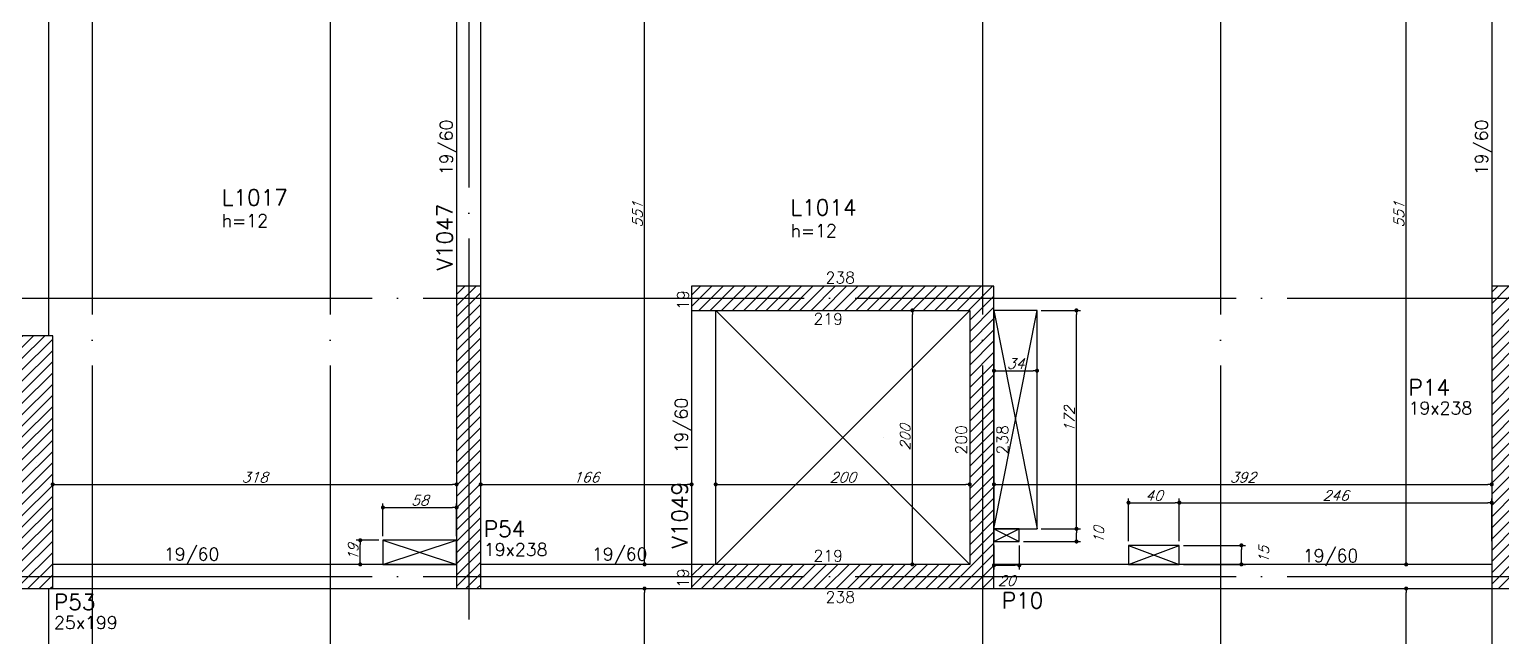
# Model space of a CAD drawing. Extents: x -4723 to 4922, y -2048 to 2452.
# Drawn here: x -555 to 604, y 608 to 1086 of the extents above; entities that cross this region are included whole.
import ezdxf
from ezdxf.enums import TextEntityAlignment as Align

# ---------------------------------------------------------------- set-up
doc = ezdxf.new("R2010")
doc.units = 0
doc.header["$LTSCALE"] = 50
doc.header["$MEASUREMENT"] = 0
doc.linetypes.add('EIXO', pattern=[6.8, 6, -0.4, 0, -0.4])
doc.layers.get('0').update_dxf_attribs({"linetype": 'CONTINUOUS'})
doc.layers.get('DEFPOINTS').update_dxf_attribs({"linetype": 'CONTINUOUS'})
for name, color, linetype in [('242', 3, 'CONTINUOUS'), ('F-COTAS', 106, 'CONTINUOUS'), ('F-COTAS-FUROS', 50, 'CONTINUOUS'), ('F-EIXO', 12, 'EIXO'), ('F-LAJES-DIM', 2, 'CONTINUOUS'), ('F-LAJES-NOME', 4, 'CONTINUOUS'), ('F-PILARES-DIM', 172, 'CONTINUOUS'), ('F-PILARES-HACH', 174, 'CONTINUOUS'), ('F-PILARES-NOME', 170, 'CONTINUOUS'), ('F-PILARES-S', 170, 'CONTINUOUS'), ('F-TEXTO', 6, 'CONTINUOUS'), ('F-VIGAS', 3, 'CONTINUOUS'), ('F-VIGAS-DIM', 2, 'CONTINUOUS'), ('F-VIGAS-NOME', 4, 'CONTINUOUS'), ('F-VÃO', 1, 'CONTINUOUS')]:
    doc.layers.add(name, color=color, linetype=linetype)
doc.styles.add('CP-TEXT-INCL', font='simplex.shx', dxfattribs={"oblique": 20})
doc.styles.add('MCP', font='simplex.shx')
doc.styles.add('ROMANS', font='simplex.shx')
doc.dimstyles.new('CP-COTAS-50', dxfattribs={"dimscale": 0.64, "dimtxt": 12.5, "dimasz": 5, "dimexe": 5, "dimexo": 5, "dimgap": 2.5, "dimtad": 1, "dimdec": 1, "dimdsep": 46, "dimtxsty": 'CP-TEXT-INCL', "dimblk1": 'DOT', "dimblk2": 'DOT', "dimsah": 1, "dimcen": 9, "dimclrd": 256, "dimclre": 256, "dimclrt": 256, "dimadec": 0, "dimazin": 0, "dimtfac": 1, "dimtdec": 1, "dimtmove": 2, "dimatfit": 3, "dimldrblk": 'DOT', "dimfxl": 0, "dimtolj": 1, "dimarcsym": 0})

# ---------------------------------------------------------------- blocks, each defined once
blk = doc.blocks.new('*U47')
at = {"layer": 'F-EIXO'}
blk.add_line((0, 0), (7197, 0), dxfattribs=at)
at = {"layer": 'F-TEXTO', "style": 'ROMANS'}
blk.add_attdef('EIXO', text='', height=17.5, dxfattribs=at).set_placement((-28.2072, 0), align=Align.MIDDLE_CENTER)
blk = doc.blocks.new('*U51')
at = {"layer": 'F-EIXO'}
blk.add_line((0, 0), (7197, 0), dxfattribs=at)
at = {"layer": 'F-TEXTO', "style": 'ROMANS'}
blk.add_attdef('EIXO', text='', height=17.5, dxfattribs=at).set_placement((-28.2072, 0), align=Align.MIDDLE_CENTER)
blk = doc.blocks.new('*U57')
at = {"layer": 'F-EIXO'}
blk.add_line((0, 0), (0, -2655), dxfattribs=at)
at = {"layer": 'F-TEXTO', "style": 'ROMANS'}
blk.add_attdef('EIXO', text='', height=17.5, rotation=360, dxfattribs=at).set_placement((0, 28.2), align=Align.MIDDLE_CENTER)
blk = doc.blocks.new('*U29')
at = {"layer": 'F-EIXO'}
blk.add_line((0, 0), (0, -2655), dxfattribs=at)
at = {"layer": 'F-TEXTO', "style": 'ROMANS'}
blk.add_attdef('EIXO', text='', height=17.5, rotation=360, dxfattribs=at).set_placement((0, 28.2), align=Align.MIDDLE_CENTER)
blk = doc.blocks.new('*U31')
at = {"layer": 'F-EIXO'}
blk.add_line((0, 0), (0, -2655), dxfattribs=at)
at = {"layer": 'F-TEXTO', "style": 'ROMANS'}
blk.add_attdef('EIXO', text='', height=17.5, rotation=360, dxfattribs=at).set_placement((0, 28.2), align=Align.MIDDLE_CENTER)
blk = doc.blocks.new('*U32')
at = {"layer": 'F-EIXO'}
blk.add_line((0, 0), (0, -2655), dxfattribs=at)
at = {"layer": 'F-TEXTO', "style": 'ROMANS'}
blk.add_attdef('EIXO', text='', height=17.5, rotation=360, dxfattribs=at).set_placement((0, 28.2), align=Align.MIDDLE_CENTER)
blk = doc.blocks.new('*U33')
at = {"layer": 'F-EIXO'}
blk.add_line((0, 0), (0, -2755), dxfattribs=at)
at = {"layer": 'F-TEXTO', "style": 'ROMANS'}
blk.add_attdef('EIXO', text='', height=17.5, rotation=360, dxfattribs=at).set_placement((0, 28.2072), align=Align.MIDDLE_CENTER)
blk = doc.blocks.new('_DOT')
at = {"color": 0, "linetype": 'ByBlock'}
blk.add_line((-0.5, 0), (-1, 0), dxfattribs=at)
at = {"color": 0, "linetype": 'ByBlock', "const_width": 0.5}
blk.add_lwpolyline([(-0.25, 0, 1), (0.25, 0, 1)], format="xyb", close=True, dxfattribs=at)
blk = doc.blocks.new('*D166')
at = {"layer": 'DEFPOINTS', "color": 0, "linetype": 'Continuous', "transparency": 16777216}
for p in [(-71, 645.5), (-71, 645.5), (-71, 493.5)]:
    blk.add_point(p, dxfattribs=at)
at = {"layer": 'F-COTAS', "linetype": 'Continuous', "lineweight": -2, "transparency": 16777216}
blk.add_line((-71, 496.7), (-71, 642.3), dxfattribs=at)
at = {"layer": 'F-COTAS', "linetype": 'Continuous', "lineweight": -2, "transparency": 16777216, "xscale": 3.2, "yscale": 3.2, "zscale": 3.2}
for p, rotation in [((-71, 645.5), 90), ((-71, 493.5), 270)]:
    blk.add_blockref('_DOT', p, dxfattribs=dict(at, rotation=rotation))
at = {"layer": 'F-COTAS', "linetype": 'Continuous', "transparency": 16777216, "insert": (-76.6, 569.5), "char_height": 8, "attachment_point": 5, "rotation": 90, "style": 'CP-TEXT-INCL'}
blk.add_mtext('\\A1;152', dxfattribs=at)
blk = doc.blocks.new('*D167')
at = {"layer": 'DEFPOINTS', "color": 0, "linetype": 'Continuous', "transparency": 16777216}
for p in [(-71, 1215.5), (-71, 1215.5), (-71, 664.5)]:
    blk.add_point(p, dxfattribs=at)
at = {"layer": 'F-COTAS', "linetype": 'Continuous', "lineweight": -2, "transparency": 16777216}
blk.add_line((-71, 667.7), (-71, 1212.3), dxfattribs=at)
at = {"layer": 'F-COTAS', "linetype": 'Continuous', "lineweight": -2, "transparency": 16777216, "xscale": 3.2, "yscale": 3.2, "zscale": 3.2}
for p, rotation in [((-71, 1215.5), 90), ((-71, 664.5), 270)]:
    blk.add_blockref('_DOT', p, dxfattribs=dict(at, rotation=rotation))
at = {"layer": 'F-COTAS', "linetype": 'Continuous', "transparency": 16777216, "insert": (-76.6, 940), "char_height": 8, "attachment_point": 5, "rotation": 90, "style": 'CP-TEXT-INCL'}
blk.add_mtext('\\A1;551', dxfattribs=at)
blk = doc.blocks.new('*D171')
at = {"layer": 'DEFPOINTS', "color": 0, "linetype": 'Continuous', "transparency": 16777216}
for p in [(139.8, 864.5), (139.8, 864.5), (139.8, 664.5)]:
    blk.add_point(p, dxfattribs=at)
at = {"layer": 'F-COTAS', "linetype": 'Continuous', "lineweight": -2, "transparency": 16777216}
blk.add_line((139.8, 667.7), (139.8, 861.3), dxfattribs=at)
at = {"layer": 'F-COTAS', "linetype": 'Continuous', "lineweight": -2, "transparency": 16777216, "xscale": 3.2, "yscale": 3.2, "zscale": 3.2}
for p, rotation in [((139.8, 864.5), 90), ((139.8, 664.5), 270)]:
    blk.add_blockref('_DOT', p, dxfattribs=dict(at, rotation=rotation))
at = {"layer": 'F-COTAS', "linetype": 'Continuous', "transparency": 16777216, "insert": (134.2, 764.5), "char_height": 8, "attachment_point": 5, "rotation": 90, "style": 'CP-TEXT-INCL'}
blk.add_mtext('\\A1;200', dxfattribs=at)
blk = doc.blocks.new('*D176')
at = {"layer": 'DEFPOINTS', "color": 0, "linetype": 'Continuous', "transparency": 16777216}
for p in [(528.6, 645.5), (528.6, 645.5), (528.6, 493.5)]:
    blk.add_point(p, dxfattribs=at)
at = {"layer": 'F-COTAS', "linetype": 'Continuous', "lineweight": -2, "transparency": 16777216}
blk.add_line((528.6, 496.7), (528.6, 642.3), dxfattribs=at)
at = {"layer": 'F-COTAS', "linetype": 'Continuous', "lineweight": -2, "transparency": 16777216, "xscale": 3.2, "yscale": 3.2, "zscale": 3.2}
for p, rotation in [((528.6, 645.5), 90), ((528.6, 493.5), 270)]:
    blk.add_blockref('_DOT', p, dxfattribs=dict(at, rotation=rotation))
at = {"layer": 'F-COTAS', "linetype": 'Continuous', "transparency": 16777216, "insert": (523, 569.5), "char_height": 8, "attachment_point": 5, "rotation": 90, "style": 'CP-TEXT-INCL'}
blk.add_mtext('\\A1;152', dxfattribs=at)
blk = doc.blocks.new('*D177')
at = {"layer": 'DEFPOINTS', "color": 0, "linetype": 'Continuous', "transparency": 16777216}
for p in [(528.6, 1215.5), (528.6, 1215.5), (528.6, 664.5)]:
    blk.add_point(p, dxfattribs=at)
at = {"layer": 'F-COTAS', "linetype": 'Continuous', "lineweight": -2, "transparency": 16777216}
blk.add_line((528.6, 667.7), (528.6, 1212.3), dxfattribs=at)
at = {"layer": 'F-COTAS', "linetype": 'Continuous', "lineweight": -2, "transparency": 16777216, "xscale": 3.2, "yscale": 3.2, "zscale": 3.2}
for p, rotation in [((528.6, 1215.5), 90), ((528.6, 664.5), 270)]:
    blk.add_blockref('_DOT', p, dxfattribs=dict(at, rotation=rotation))
at = {"layer": 'F-COTAS', "linetype": 'Continuous', "transparency": 16777216, "insert": (523, 940), "char_height": 8, "attachment_point": 5, "rotation": 90, "style": 'CP-TEXT-INCL'}
blk.add_mtext('\\A1;551', dxfattribs=at)
blk = doc.blocks.new('*D259')
at = {"layer": 'DEFPOINTS', "color": 0, "linetype": 'Continuous', "transparency": 16777216}
for p in [(-537, 727.5), (-219, 727.5), (-219, 727.5)]:
    blk.add_point(p, dxfattribs=at)
at = {"layer": 'F-COTAS', "linetype": 'Continuous', "lineweight": -2, "transparency": 16777216}
blk.add_line((-533.8, 727.5), (-222.2, 727.5), dxfattribs=at)
at = {"layer": 'F-COTAS', "linetype": 'Continuous', "lineweight": -2, "transparency": 16777216, "xscale": 3.2, "yscale": 3.2, "zscale": 3.2, "rotation": 180}
blk.add_blockref('_DOT', (-537, 727.5), dxfattribs=at)
at = {"layer": 'F-COTAS', "linetype": 'Continuous', "lineweight": -2, "transparency": 16777216, "xscale": 3.2, "yscale": 3.2, "zscale": 3.2}
blk.add_blockref('_DOT', (-219, 727.5), dxfattribs=at)
at = {"layer": 'F-COTAS', "linetype": 'Continuous', "transparency": 16777216, "insert": (-378, 733.1), "char_height": 8, "attachment_point": 5, "style": 'CP-TEXT-INCL'}
blk.add_mtext('\\A1;318', dxfattribs=at)
blk = doc.blocks.new('*D260')
at = {"layer": 'DEFPOINTS', "color": 0, "linetype": 'Continuous', "transparency": 16777216}
for p in [(-200, 727.5), (-34, 727.5), (-34, 727.5)]:
    blk.add_point(p, dxfattribs=at)
at = {"layer": 'F-COTAS', "linetype": 'Continuous', "lineweight": -2, "transparency": 16777216}
blk.add_line((-196.8, 727.5), (-37.2, 727.5), dxfattribs=at)
at = {"layer": 'F-COTAS', "linetype": 'Continuous', "lineweight": -2, "transparency": 16777216, "xscale": 3.2, "yscale": 3.2, "zscale": 3.2, "rotation": 180}
blk.add_blockref('_DOT', (-200, 727.5), dxfattribs=at)
at = {"layer": 'F-COTAS', "linetype": 'Continuous', "lineweight": -2, "transparency": 16777216, "xscale": 3.2, "yscale": 3.2, "zscale": 3.2}
blk.add_blockref('_DOT', (-34, 727.5), dxfattribs=at)
at = {"layer": 'F-COTAS', "linetype": 'Continuous', "transparency": 16777216, "insert": (-117, 733.1), "char_height": 8, "attachment_point": 5, "style": 'CP-TEXT-INCL'}
blk.add_mtext('\\A1;166', dxfattribs=at)
blk = doc.blocks.new('*D261')
at = {"layer": 'DEFPOINTS', "color": 0, "linetype": 'Continuous', "transparency": 16777216}
for p in [(-15, 727.5), (185, 727.5), (185, 727.5)]:
    blk.add_point(p, dxfattribs=at)
at = {"layer": 'F-COTAS', "linetype": 'Continuous', "lineweight": -2, "transparency": 16777216}
blk.add_line((-11.8, 727.5), (181.8, 727.5), dxfattribs=at)
at = {"layer": 'F-COTAS', "linetype": 'Continuous', "lineweight": -2, "transparency": 16777216, "xscale": 3.2, "yscale": 3.2, "zscale": 3.2, "rotation": 180}
blk.add_blockref('_DOT', (-15, 727.5), dxfattribs=at)
at = {"layer": 'F-COTAS', "linetype": 'Continuous', "lineweight": -2, "transparency": 16777216, "xscale": 3.2, "yscale": 3.2, "zscale": 3.2}
blk.add_blockref('_DOT', (185, 727.5), dxfattribs=at)
at = {"layer": 'F-COTAS', "linetype": 'Continuous', "transparency": 16777216, "insert": (85, 733.1), "char_height": 8, "attachment_point": 5, "style": 'CP-TEXT-INCL'}
blk.add_mtext('\\A1;200', dxfattribs=at)
blk = doc.blocks.new('*D262')
at = {"layer": 'DEFPOINTS', "color": 0, "linetype": 'Continuous', "transparency": 16777216}
for p in [(204, 727.5), (596, 727.5), (596, 727.5)]:
    blk.add_point(p, dxfattribs=at)
at = {"layer": 'F-COTAS', "linetype": 'Continuous', "lineweight": -2, "transparency": 16777216}
blk.add_line((207.2, 727.5), (592.8, 727.5), dxfattribs=at)
at = {"layer": 'F-COTAS', "linetype": 'Continuous', "lineweight": -2, "transparency": 16777216, "xscale": 3.2, "yscale": 3.2, "zscale": 3.2, "rotation": 180}
blk.add_blockref('_DOT', (204, 727.5), dxfattribs=at)
at = {"layer": 'F-COTAS', "linetype": 'Continuous', "lineweight": -2, "transparency": 16777216, "xscale": 3.2, "yscale": 3.2, "zscale": 3.2}
blk.add_blockref('_DOT', (596, 727.5), dxfattribs=at)
at = {"layer": 'F-COTAS', "linetype": 'Continuous', "transparency": 16777216, "insert": (400, 733.1), "char_height": 8, "attachment_point": 5, "style": 'CP-TEXT-INCL'}
blk.add_mtext('\\A1;392', dxfattribs=at)
blk = doc.blocks.new('*U365')
at = {"layer": 'F-VÃO'}
for p, q in [((0, 0), (34, 172)), ((0, 172), (34, 0))]:
    blk.add_line(p, q, dxfattribs=at)
at = {"layer": 'F-VÃO', "color": 3}
blk.add_lwpolyline([(0, 0), (34, 0), (34, 172), (0, 172)], close=True, dxfattribs=at)
blk = doc.blocks.new('*U368')
at = {"layer": 'F-VÃO'}
for p, q in [((0, 0), (20, 10)), ((0, 10), (20, 0))]:
    blk.add_line(p, q, dxfattribs=at)
at = {"layer": 'F-VÃO', "color": 3}
blk.add_lwpolyline([(0, 0), (20, 0), (20, 10), (0, 10)], close=True, dxfattribs=at)
blk = doc.blocks.new('*D374')
at = {"layer": 'DEFPOINTS', "color": 0, "linetype": 'Continuous', "transparency": 16777216}
for p in [(204, 682.5), (224, 682.5), (224, 663.8)]:
    blk.add_point(p, dxfattribs=at)
at = {"layer": 'F-COTAS-FUROS', "linetype": 'Continuous', "lineweight": -2, "transparency": 16777216}
for p, q in [((204, 679.3), (204, 660.6)), ((224, 679.3), (224, 660.6)), ((207.2, 663.8), (220.8, 663.8))]:
    blk.add_line(p, q, dxfattribs=at)
at = {"layer": 'F-COTAS-FUROS', "linetype": 'Continuous', "lineweight": -2, "transparency": 16777216, "xscale": 3.2, "yscale": 3.2, "zscale": 3.2, "rotation": 180}
blk.add_blockref('_DOT', (204, 663.8), dxfattribs=at)
at = {"layer": 'F-COTAS-FUROS', "linetype": 'Continuous', "lineweight": -2, "transparency": 16777216, "xscale": 3.2, "yscale": 3.2, "zscale": 3.2}
blk.add_blockref('_DOT', (224, 663.8), dxfattribs=at)
at = {"layer": 'F-COTAS-FUROS', "linetype": 'Continuous', "transparency": 16777216, "insert": (214, 651.7), "char_height": 8, "attachment_point": 5, "style": 'CP-TEXT-INCL'}
blk.add_mtext('\\A1;20', dxfattribs=at)
blk = doc.blocks.new('*D375')
at = {"layer": 'DEFPOINTS', "color": 0, "linetype": 'Continuous', "transparency": 16777216}
for p in [(238, 692.5), (269, 692.5), (224, 682.5)]:
    blk.add_point(p, dxfattribs=at)
at = {"layer": 'F-COTAS-FUROS', "linetype": 'Continuous', "lineweight": -2, "transparency": 16777216}
for p, q in [((241.2, 692.5), (272.2, 692.5)), ((269, 685.7), (269, 689.3)), ((227.2, 682.5), (272.2, 682.5))]:
    blk.add_line(p, q, dxfattribs=at)
at = {"layer": 'F-COTAS-FUROS', "linetype": 'Continuous', "lineweight": -2, "transparency": 16777216, "xscale": 3.2, "yscale": 3.2, "zscale": 3.2}
for p, rotation in [((269, 692.5), 90), ((269, 682.5), 270)]:
    blk.add_blockref('_DOT', p, dxfattribs=dict(at, rotation=rotation))
at = {"layer": 'F-COTAS-FUROS', "linetype": 'Continuous', "transparency": 16777216, "insert": (286.6, 687.5), "char_height": 8, "attachment_point": 5, "rotation": 90, "style": 'CP-TEXT-INCL'}
blk.add_mtext('\\A1;10', dxfattribs=at)
blk = doc.blocks.new('*D376')
at = {"layer": 'DEFPOINTS', "color": 0, "linetype": 'Continuous', "transparency": 16777216}
for p in [(238, 864.5), (269, 864.5), (238, 692.5)]:
    blk.add_point(p, dxfattribs=at)
at = {"layer": 'F-COTAS-FUROS', "linetype": 'Continuous', "lineweight": -2, "transparency": 16777216}
for p, q in [((241.2, 864.5), (272.2, 864.5)), ((269, 695.7), (269, 861.3)), ((241.2, 692.5), (272.2, 692.5))]:
    blk.add_line(p, q, dxfattribs=at)
at = {"layer": 'F-COTAS-FUROS', "linetype": 'Continuous', "lineweight": -2, "transparency": 16777216, "xscale": 3.2, "yscale": 3.2, "zscale": 3.2}
for p, rotation in [((269, 864.5), 90), ((269, 692.5), 270)]:
    blk.add_blockref('_DOT', p, dxfattribs=dict(at, rotation=rotation))
at = {"layer": 'F-COTAS-FUROS', "linetype": 'Continuous', "transparency": 16777216, "insert": (263.4, 778.5), "char_height": 8, "attachment_point": 5, "rotation": 90, "style": 'CP-TEXT-INCL'}
blk.add_mtext('\\A1;172', dxfattribs=at)
blk = doc.blocks.new('*D377')
at = {"layer": 'DEFPOINTS', "color": 0, "linetype": 'Continuous', "transparency": 16777216}
for p in [(238, 817), (204, 803.1), (238, 803.1)]:
    blk.add_point(p, dxfattribs=at)
at = {"layer": 'F-COTAS-FUROS', "linetype": 'Continuous', "lineweight": -2, "transparency": 16777216}
for p, q in [((204, 806.3), (204, 820.2)), ((207.2, 817), (234.8, 817)), ((238, 806.3), (238, 820.2))]:
    blk.add_line(p, q, dxfattribs=at)
at = {"layer": 'F-COTAS-FUROS', "linetype": 'Continuous', "lineweight": -2, "transparency": 16777216, "xscale": 3.2, "yscale": 3.2, "zscale": 3.2, "rotation": 180}
blk.add_blockref('_DOT', (204, 817), dxfattribs=at)
at = {"layer": 'F-COTAS-FUROS', "linetype": 'Continuous', "lineweight": -2, "transparency": 16777216, "xscale": 3.2, "yscale": 3.2, "zscale": 3.2}
blk.add_blockref('_DOT', (238, 817), dxfattribs=at)
at = {"layer": 'F-COTAS-FUROS', "linetype": 'Continuous', "transparency": 16777216, "insert": (221, 822.6), "char_height": 8, "attachment_point": 5, "style": 'CP-TEXT-INCL'}
blk.add_mtext('\\A1;34', dxfattribs=at)
blk = doc.blocks.new('*U371')
at = {"layer": 'F-VÃO'}
for p, q in [((0, 0), (40, 15)), ((0, 15), (40, 0))]:
    blk.add_line(p, q, dxfattribs=at)
at = {"layer": 'F-VÃO', "color": 3}
blk.add_lwpolyline([(0, 0), (40, 0), (40, 15), (0, 15)], close=True, dxfattribs=at)
blk = doc.blocks.new('*D378')
at = {"layer": 'DEFPOINTS', "color": 0, "linetype": 'Continuous', "transparency": 16777216}
for p in [(350, 713.1), (310, 679.5), (350, 679.5)]:
    blk.add_point(p, dxfattribs=at)
at = {"layer": 'F-COTAS-FUROS', "linetype": 'Continuous', "lineweight": -2, "transparency": 16777216}
for p, q in [((310, 682.7), (310, 716.3)), ((313.2, 713.1), (346.8, 713.1)), ((350, 682.7), (350, 716.3))]:
    blk.add_line(p, q, dxfattribs=at)
at = {"layer": 'F-COTAS-FUROS', "linetype": 'Continuous', "lineweight": -2, "transparency": 16777216, "xscale": 3.2, "yscale": 3.2, "zscale": 3.2, "rotation": 180}
blk.add_blockref('_DOT', (310, 713.1), dxfattribs=at)
at = {"layer": 'F-COTAS-FUROS', "linetype": 'Continuous', "lineweight": -2, "transparency": 16777216, "xscale": 3.2, "yscale": 3.2, "zscale": 3.2}
blk.add_blockref('_DOT', (350, 713.1), dxfattribs=at)
at = {"layer": 'F-COTAS-FUROS', "linetype": 'Continuous', "transparency": 16777216, "insert": (330, 718.7), "char_height": 8, "attachment_point": 5, "style": 'CP-TEXT-INCL'}
blk.add_mtext('\\A1;40', dxfattribs=at)
blk = doc.blocks.new('*D379')
at = {"layer": 'DEFPOINTS', "color": 0, "linetype": 'Continuous', "transparency": 16777216}
for p in [(596, 713.1), (350, 679.5), (596, 679.5)]:
    blk.add_point(p, dxfattribs=at)
at = {"layer": 'F-COTAS-FUROS', "linetype": 'Continuous', "lineweight": -2, "transparency": 16777216}
for p, q in [((350, 682.7), (350, 716.3)), ((353.2, 713.1), (592.8, 713.1)), ((596, 682.7), (596, 716.3))]:
    blk.add_line(p, q, dxfattribs=at)
at = {"layer": 'F-COTAS-FUROS', "linetype": 'Continuous', "lineweight": -2, "transparency": 16777216, "xscale": 3.2, "yscale": 3.2, "zscale": 3.2, "rotation": 180}
blk.add_blockref('_DOT', (350, 713.1), dxfattribs=at)
at = {"layer": 'F-COTAS-FUROS', "linetype": 'Continuous', "lineweight": -2, "transparency": 16777216, "xscale": 3.2, "yscale": 3.2, "zscale": 3.2}
blk.add_blockref('_DOT', (596, 713.1), dxfattribs=at)
at = {"layer": 'F-COTAS-FUROS', "linetype": 'Continuous', "transparency": 16777216, "insert": (473, 718.7), "char_height": 8, "attachment_point": 5, "style": 'CP-TEXT-INCL'}
blk.add_mtext('\\A1;246', dxfattribs=at)
blk = doc.blocks.new('*D380')
at = {"layer": 'DEFPOINTS', "color": 0, "linetype": 'Continuous', "transparency": 16777216}
for p in [(350, 679.5), (398.9, 679.5), (350, 664.5)]:
    blk.add_point(p, dxfattribs=at)
at = {"layer": 'F-COTAS-FUROS', "linetype": 'Continuous', "lineweight": -2, "transparency": 16777216}
for p, q in [((353.2, 679.5), (402.1, 679.5)), ((398.9, 667.7), (398.9, 676.3)), ((353.2, 664.5), (402.1, 664.5))]:
    blk.add_line(p, q, dxfattribs=at)
at = {"layer": 'F-COTAS-FUROS', "linetype": 'Continuous', "lineweight": -2, "transparency": 16777216, "xscale": 3.2, "yscale": 3.2, "zscale": 3.2}
for p, rotation in [((398.9, 679.5), 90), ((398.9, 664.5), 270)]:
    blk.add_blockref('_DOT', p, dxfattribs=dict(at, rotation=rotation))
at = {"layer": 'F-COTAS-FUROS', "linetype": 'Continuous', "transparency": 16777216, "insert": (416.5, 672), "char_height": 8, "attachment_point": 5, "rotation": 90, "style": 'CP-TEXT-INCL'}
blk.add_mtext('\\A1;15', dxfattribs=at)
blk = doc.blocks.new('*U402')
at = {"layer": 'F-VÃO'}
for p, q in [((0, 0), (58, 19)), ((0, 19), (58, 0))]:
    blk.add_line(p, q, dxfattribs=at)
at = {"layer": 'F-VÃO', "color": 3}
blk.add_lwpolyline([(0, 0), (58, 0), (58, 19), (0, 19)], close=True, dxfattribs=at)
blk = doc.blocks.new('*D479')
at = {"layer": 'DEFPOINTS', "color": 0, "linetype": 'Continuous', "transparency": 16777216}
for p in [(-219, 709.3), (-277, 683.5), (-219, 683.5)]:
    blk.add_point(p, dxfattribs=at)
at = {"layer": 'F-COTAS-FUROS', "linetype": 'Continuous', "lineweight": -2, "transparency": 16777216}
for p, q in [((-277, 686.7), (-277, 712.5)), ((-273.8, 709.3), (-222.2, 709.3)), ((-219, 686.7), (-219, 712.5))]:
    blk.add_line(p, q, dxfattribs=at)
at = {"layer": 'F-COTAS-FUROS', "linetype": 'Continuous', "lineweight": -2, "transparency": 16777216, "xscale": 3.2, "yscale": 3.2, "zscale": 3.2, "rotation": 180}
blk.add_blockref('_DOT', (-277, 709.3), dxfattribs=at)
at = {"layer": 'F-COTAS-FUROS', "linetype": 'Continuous', "lineweight": -2, "transparency": 16777216, "xscale": 3.2, "yscale": 3.2, "zscale": 3.2}
blk.add_blockref('_DOT', (-219, 709.3), dxfattribs=at)
at = {"layer": 'F-COTAS-FUROS', "linetype": 'Continuous', "transparency": 16777216, "insert": (-248, 714.9), "char_height": 8, "attachment_point": 5, "style": 'CP-TEXT-INCL'}
blk.add_mtext('\\A1;58', dxfattribs=at)
blk = doc.blocks.new('*D480')
at = {"layer": 'DEFPOINTS', "color": 0, "linetype": 'Continuous', "transparency": 16777216}
for p in [(-294.9, 683.5), (-277, 683.5), (-277, 664.5)]:
    blk.add_point(p, dxfattribs=at)
at = {"layer": 'F-COTAS-FUROS', "linetype": 'Continuous', "lineweight": -2, "transparency": 16777216}
for p, q in [((-280.2, 683.5), (-298.1, 683.5)), ((-294.9, 667.7), (-294.9, 680.3)), ((-280.2, 664.5), (-298.1, 664.5))]:
    blk.add_line(p, q, dxfattribs=at)
at = {"layer": 'F-COTAS-FUROS', "linetype": 'Continuous', "lineweight": -2, "transparency": 16777216, "xscale": 3.2, "yscale": 3.2, "zscale": 3.2}
for p, rotation in [((-294.9, 683.5), 90), ((-294.9, 664.5), 270)]:
    blk.add_blockref('_DOT', p, dxfattribs=dict(at, rotation=rotation))
at = {"layer": 'F-COTAS-FUROS', "linetype": 'Continuous', "transparency": 16777216, "insert": (-300.5, 674), "char_height": 8, "attachment_point": 5, "rotation": 90, "style": 'CP-TEXT-INCL'}
blk.add_mtext('\\A1;19', dxfattribs=at)

msp = doc.modelspace()

# ---------------------------------------------------------------- hatches: boundary and pattern name
at = {"layer": 'F-PILARES-HACH', "linetype": 'Continuous'}
h = msp.add_hatch(dxfattribs=at)
h.set_pattern_fill('ANSI31', color=256, scale=50, style=0)
h.paths.add_polyline_path([(-219, 645.5), (-200, 645.5), (-200, 883.5), (-219, 883.5)], flags=16)
h = msp.add_hatch(dxfattribs=at)
h.set_pattern_fill('ANSI31', color=256, scale=50, style=0)
h.paths.add_polyline_path([(204, 645.5), (204, 883.5), (-34, 883.5), (-34, 864.5), (185, 864.5), (185, 664.5), (-34, 664.5), (-34, 645.5)], flags=16)
h = msp.add_hatch(dxfattribs=at)
h.set_pattern_fill('ANSI31', color=256, scale=50, style=0)
h.paths.add_polyline_path([(596, 645.5), (615, 645.5), (615, 883.5), (596, 883.5)], flags=16)
h = msp.add_hatch(dxfattribs=at)
h.set_pattern_fill('ANSI31', color=256, scale=50, style=0)
h.paths.add_polyline_path([(-562, 645.5), (-537, 645.5), (-537, 844.5), (-562, 844.5)], flags=16)

# ---------------------------------------------------------------- linework, layer by layer
at = {"layer": '242', "linetype": 'Continuous'}
for p, q in [((-209.5, 764.5), (-209.5, 764.5)), ((117.39645, 764.5), (117.39645, 764.5)), ((-549.5, 745), (-549.5, 745)), ((194.5, 655), (194.5, 655))]:
    msp.add_line(p, q, dxfattribs=at)
at = {"layer": 'F-PILARES-S', "linetype": 'Continuous'}
for points in [[(-219, 645.5), (-200, 645.5), (-200, 883.5), (-219, 883.5), (-219, 645.5)], [(204, 645.5), (204, 883.5), (-34, 883.5), (-34, 864.5), (185, 864.5), (185, 664.5), (-34, 664.5), (-34, 645.5), (204, 645.5)], [(596, 645.5), (615, 645.5), (615, 883.5), (596, 883.5), (596, 645.5)], [(-562, 645.5), (-537, 645.5), (-537, 844.5), (-562, 844.5), (-562, 645.5)]]:
    msp.add_lwpolyline(points, dxfattribs=at)
at = {"layer": 'F-VIGAS'}
for points in [[(-540, 844.5), (-540, 1215.5)], [(-219, 1215.5), (-219, 883.5)], [(-200, 883.5), (-200, 1215.5)], [(596, 1215.5), (596, 883.5)], [(-34, 864.5), (-34, 664.5)], [(-15, 664.5), (-15, 864.5)], [(-219, 664.5), (-537, 664.5)], [(-34, 664.5), (-200, 664.5)], [(596, 664.5), (204, 664.5)], [(-540, 493.5), (-540, 645.5)], [(-537, 645.5), (-219, 645.5)], [(-200, 645.5), (-34, 645.5)], [(204, 645.5), (596, 645.5)], [(596, 645.5), (596, 493.5)]]:
    msp.add_lwpolyline(points, dxfattribs=at)
at = {"layer": 'F-VÃO'}
for p, q in [((-15, 664.5), (185, 864.5)), ((-15, 864.5), (185, 664.5))]:
    msp.add_line(p, q, dxfattribs=at)

# ---------------------------------------------------------------- block references
at = {"layer": 'F-EIXO', "linetype": 'Continuous'}
for name, p in [('*U33', (-209.5, 1941.3568)), ('*U29', (-506, 1841.3568)), ('*U32', (-318.5, 1841.3568)), ('*U57', (195, 1841.3568)), ('*U31', (382.5, 1841.3568)), ('*U51', (-3646.3202, 874)), ('*U47', (-3646.3202, 655))]:
    msp.add_blockref(name, p, dxfattribs=at)
at = {"layer": 'F-VÃO', "linetype": 'Continuous'}
for name, p in [('*U365', (204, 692.5)), ('*U368', (204, 682.5)), ('*U402', (-277, 664.5)), ('*U371', (310, 664.47535))]:
    msp.add_blockref(name, p, dxfattribs=at)

# ---------------------------------------------------------------- texts
at = {"layer": 'F-LAJES-DIM', "linetype": 'Continuous', "style": 'MCP'}
for p in [(-403.87071, 930.12331), (43.9311, 922.266)]:
    msp.add_text('h=12', height=10, dxfattribs=at).set_placement(p)
at = {"layer": 'F-LAJES-NOME', "linetype": 'Continuous', "style": 'MCP'}
for s, p in [('L1017', (-403.87071, 947.12331)), ('L1014', (43.9311, 939.266))]:
    msp.add_text(s, height=12.5, dxfattribs=at).set_placement(p)
at = {"layer": 'F-PILARES-DIM', "linetype": 'Continuous', "style": 'MCP'}
for s, height, p in [('238', 9, (71.5, 885.75)), ('219', 9, (62, 853.25)), ('19x238', 10, (530.4557, 782.59652)), ('19x238', 10, (-197.57541, 671.19712)), ('219', 9, (62, 666.75)), ('238', 9, (71.5, 634.25)), ('25x199', 10, (-535.9911, 613.67848))]:
    msp.add_text(s, height=height, dxfattribs=at).set_placement(p)
for s, p in [('19', (-36.25, 865)), ('200', (182.75, 751)), ('238', (215.25, 751)), ('19', (-36.25, 646))]:
    msp.add_text(s, height=9, rotation=90, dxfattribs=at).set_placement(p)
at = {"layer": 'F-PILARES-NOME', "linetype": 'Continuous', "style": 'MCP'}
for s, p in [('P14', (530.4557, 797.59652)), ('P54', (-197.57541, 686.19712)), ('P53', (-535.9911, 628.67848)), ('P10', (210.25, 629.875))]:
    msp.add_text(s, height=12.5, dxfattribs=at).set_placement(p)
at = {"layer": 'F-VIGAS-DIM', "linetype": 'Continuous', "style": 'MCP'}
for p in [(-222.125, 971), (592.875, 971), (-37.125, 752)]:
    msp.add_text('19/60', height=10, rotation=90, dxfattribs=at).set_placement(p)
for p in [(-449.5, 667.625), (-112.5, 667.625), (447.17335, 666.39037)]:
    msp.add_text('19/60', height=10, dxfattribs=at).set_placement(p)
at = {"layer": 'F-VIGAS-NOME', "linetype": 'Continuous', "style": 'MCP'}
for s, p in [('V1047', (-222.125, 896)), ('V1049', (-37.125, 677))]:
    msp.add_text(s, height=12.5, rotation=90, dxfattribs=at).set_placement(p)

# ---------------------------------------------------------------- dimensions: what is measured, and where the dimension line sits
at = {"layer": 'F-COTAS', "linetype": 'Continuous'}
for base, p1, p2, angle, picture, middle in [((-71.00373, 1215.5), (-71.00373, 664.5), (-71.00373, 1215.5), 270, '*D167', (-76.60373, 940)), ((528.56716, 1215.5), (528.56716, 664.5), (528.56716, 1215.5), 270, '*D177', (522.96716, 940)), ((139.77371, 864.5), (139.77371, 664.5), (139.77371, 864.5), 270, '*D171', (134.17371, 764.5)), ((-219, 727.50599), (-537, 727.50599), (-219, 727.50599), 180, '*D259', (-378, 733.10599)), ((-34, 727.50599), (-200, 727.50599), (-34, 727.50599), 180, '*D260', (-117, 733.10599)), ((185, 727.50599), (-15, 727.50599), (185, 727.50599), 180, '*D261', (85, 733.10599)), ((596, 727.50599), (204, 727.50599), (596, 727.50599), 180, '*D262', (400, 733.10599)), ((-71.00373, 645.5), (-71.00373, 493.5), (-71.00373, 645.5), 270, '*D166', (-76.60373, 569.5)), ((528.56716, 645.5), (528.56716, 493.5), (528.56716, 645.5), 270, '*D176', (522.96716, 569.5))]:
    dim = msp.add_linear_dim(base=base, p1=p1, p2=p2, angle=angle, dimstyle='CP-COTAS-50', dxfattribs=at)
    dim.commit()
    dim.dimension.update_dxf_attribs({"geometry": picture, "text_midpoint": middle})
at = {"layer": 'F-COTAS-FUROS', "linetype": 'Continuous'}
for base, p1, p2, picture, middle in [((269.02418, 864.5), (238, 692.5), (238, 864.5), '*D376', (263.42418, 778.5)), ((-294.94993, 683.5), (-277, 664.5), (-277, 683.5), '*D480', (-300.54993, 674)), ((269.02418, 692.5), (224, 682.5), (238, 692.5), '*D375', (286.62418, 687.5)), ((398.89102, 679.47535), (350, 664.5), (350, 679.47535), '*D380', (416.49102, 671.98768))]:
    dim = msp.add_linear_dim(base=base, p1=p1, p2=p2, angle=90, dimstyle='CP-COTAS-50', override={"dimdec": 0, "dimfxl": 7.5}, dxfattribs=at)
    dim.commit()
    dim.dimension.update_dxf_attribs({"geometry": picture, "text_midpoint": middle})
for base, p1, p2, picture, middle in [((238, 816.97592), (204, 803.09615), (238, 803.09615), '*D377', (221, 822.57592)), ((-219, 709.31795), (-277, 683.5), (-219, 683.5), '*D479', (-248, 714.91795)), ((350, 713.10426), (310, 679.47535), (350, 679.47535), '*D378', (330, 718.70426)), ((596, 713.10426), (350, 679.47535), (596, 679.47535), '*D379', (473, 718.70426))]:
    dim = msp.add_linear_dim(base=base, p1=p1, p2=p2, dimstyle='CP-COTAS-50', override={"dimdec": 0, "dimfxl": 7.5}, dxfattribs=at)
    dim.commit()
    dim.dimension.update_dxf_attribs({"geometry": picture, "text_midpoint": middle})
dim = msp.add_linear_dim(base=(224, 663.83847), p1=(204, 682.5), p2=(224, 682.5), dimstyle='CP-COTAS-50', override={"dimdec": 0, "dimfxl": 7.5}, dxfattribs=at)
dim.commit()
dim.dimension.update_dxf_attribs({"geometry": '*D374', "text_midpoint": (214, 651.74915), "dimtype": 160})

doc.saveas('drawing.dxf')
